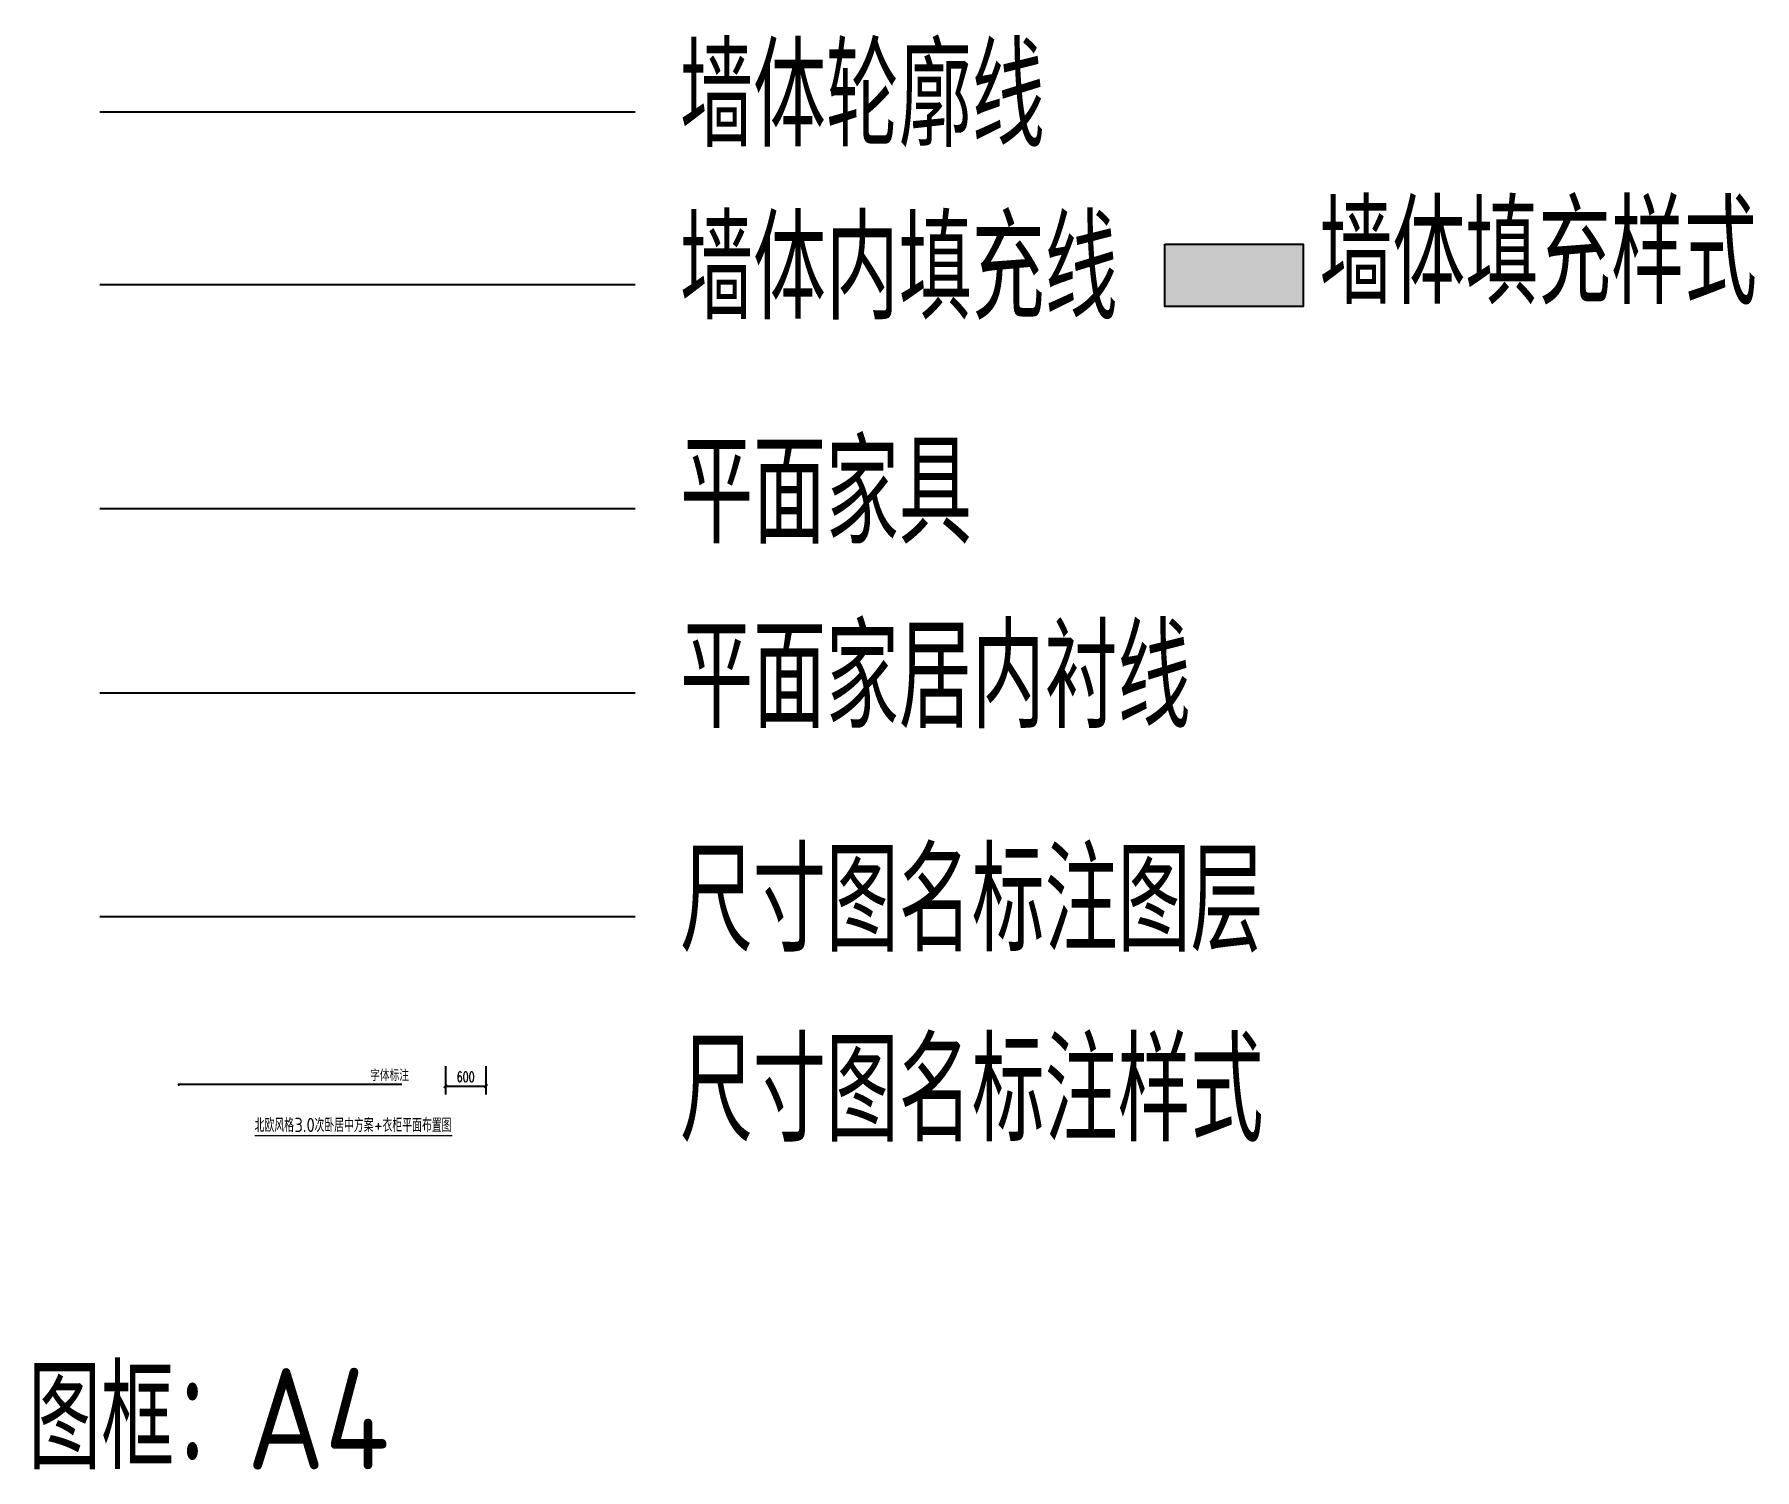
# Model space of a CAD drawing. Extents: x 23971 to 232415, y -48119 to 67869.
# Drawn here: x 29069 to 54544, y 29634 to 50886 of the extents above; entities that cross this region are included whole.
import ezdxf

# ---------------------------------------------------------------- set-up
doc = ezdxf.new("R2010")
doc.units = 0
doc.header["$LTSCALE"] = 1000
doc.header["$MEASUREMENT"] = 0
for name, color, linetype in [('DIM_SYMB', 3, 'Continuous'), ('PM-家具', 146, 'Continuous'), ('PUB_DIM', 3, 'Continuous'), ('PUB_TEXT', 7, 'Continuous'), ('WALL', 9, 'Continuous')]:
    doc.layers.add(name, color=color, linetype=linetype)
doc.styles.add('_TCH_DIM', font='SIMPLEX', dxfattribs={"bigfont": 'GBCBIG'})
doc.styles.add('_TCH_DIM_T3', font='SIMPLEX', dxfattribs={"width": 0.705882, "bigfont": 'GBCBIG'})
doc.styles.get("Standard").update_dxf_attribs({"font": 'gbenor.shx', "bigfont": 'gbcbig.shx'})
doc.dimstyles.new('_TCH_ARCH&&50', dxfattribs={"dimtxt": 148.75, "dimasz": 50, "dimexe": 125, "dimexo": 150, "dimgap": 63.125, "dimtad": 1, "dimdec": 0, "dimzin": 0, "dimdsep": 46, "dimtxsty": '_TCH_DIM_T3', "dimblk": 'ARCHTICK', "dimcen": 0.09, "dimclrt": 7, "dimazin": 2, "dimtfac": 1, "dimtdec": 0, "dimtix": 1, "dimtmove": 2, "dimatfit": 3, "dimfxl": 100, "dimtolj": 1, "dimtzin": 0, "dimarcsym": 0})

# ---------------------------------------------------------------- blocks, each defined once
blk = doc.blocks.new('_ArchTick')
at = {"color": 0, "linetype": 'ByBlock', "const_width": 0.4}
blk.add_lwpolyline([(-0.5, -0.5), (0.5, 0.5)], dxfattribs=at)
blk = doc.blocks.new('*D205')
at = {"layer": 'Defpoints', "color": 0, "transparency": 16777216}
for p in [(35156, 35758), (35756, 35758), (35756, 35311)]:
    blk.add_point(p, dxfattribs=at)
at = {"layer": 'PUB_DIM', "color": 0, "lineweight": -2, "transparency": 16777216}
for p, q in [((35156, 35608), (35156, 35186)), ((35756, 35608), (35756, 35186)), ((35156, 35311), (35756, 35311))]:
    blk.add_line(p, q, dxfattribs=at)
at = {"layer": 'PUB_DIM', "color": 0, "lineweight": -2, "transparency": 16777216, "xscale": 50, "yscale": 50, "zscale": 50, "rotation": 180}
blk.add_blockref('_ArchTick', (35156, 35311), dxfattribs=at)
at = {"layer": 'PUB_DIM', "color": 0, "lineweight": -2, "transparency": 16777216, "xscale": 50, "yscale": 50, "zscale": 50}
blk.add_blockref('_ArchTick', (35756, 35311), dxfattribs=at)
at = {"layer": 'PUB_DIM', "color": 7, "transparency": 16777216, "insert": (35456, 35449), "char_height": 148.8, "attachment_point": 5, "style": '_TCH_DIM_T3'}
blk.add_mtext('\\A1;600', dxfattribs=at)

msp = doc.modelspace()

# ---------------------------------------------------------------- hatches: boundary and pattern name
at = {"layer": 'WALL'}
h = msp.add_hatch(dxfattribs=at)
h.set_pattern_fill('钢筋混凝土', color=251, scale=10, angle=180)
h.set_pattern_definition([(225, (131274.768, 71530.883), (17.6776695, -17.6776695), []), (230, (131274.77, 71530.883), (-71.72602, 6.275213), [7.5, -82.5]), (175, (131274.77, 71530.88), (13.875133, -75.219213), [6, -66]), (280.4514, (131268.79, 71531.406), (-57.85094, -68.943954), [6.37402, -70.11421]), (226.1842, (131274.77, 71510.88), (-106.724105, 16.5519), [11.25, -123.75]), (276.6356, (131265.87, 71512.26), (-93.46627, -97.41179), [9.56103, -105.1713]), (171.1842, (131274.77, 71510.88), (-93.4662, -97.41186), [9, -99]), (201, (131264.77, 71515.883), (-59.690705, 40.26189), [7.5, -82.5]), (146, (131264.77, 71515.88), (-24.331533, -72.515005), [6, -66]), (251.4514, (131259.79, 71519.24), (-84.022263, -32.25305), [6.37402, -70.11421]), (217.5, (131274.768, 71530.883), (-1.2159855, -33.2893854), [0, -65.2, 0, -67, 0, -66.25]), (187.5, (131274.768, 71530.883), (-26.306954, -39.441171), [0, -38.2, 0, -63.7, 0, -25.25]), (147.5, (131297.068, 71530.883), (-53.382244, 2.255487), [0, -25, 0, -78, 0, -103.5]), (137.5, (131307.07, 71530.883), (-58.318617, -10.010498), [0, -32.5, 0, -51.8, 0, -73.5])])
h.paths.add_polyline_path([(45811.8, 46855.1), (47859.1, 46855.1), (47859.1, 47779.9), (45811.8, 47779.9)])

# ---------------------------------------------------------------- linework, layer by layer
msp.add_lwpolyline([(45811.8, 47779.9), (47859.1, 47779.9), (47859.1, 46855.1), (45811.8, 46855.1)], close=True)
at = {"layer": 'DIM_SYMB', "const_width": 20}
msp.add_lwpolyline([(31218.5, 35335.6, 1), (31198.5, 35335.6, 1)], format="xyb", close=True, dxfattribs=at)
at = {"layer": 'DIM_SYMB'}
msp.add_lwpolyline([(34511, 35335.6), (33920.3, 35335.6), (31208.5, 35335.6)], dxfattribs=at)
at = {"layer": 'DIM_SYMB', "const_width": 21}
msp.add_lwpolyline([(32330.1, 34577.2), (35260.7, 34577.2)], dxfattribs=at)
at = {"layer": 'PM-家具'}
msp.add_line((30040.5, 43865.4), (37967.1, 43865.4), dxfattribs=at)
at = {"layer": 'PM-家具', "color": 251}
msp.add_line((30040.5, 41135), (37967.1, 41135), dxfattribs=at)
at = {"layer": 'PUB_DIM'}
msp.add_line((30040.5, 37824.5), (37967.1, 37824.5), dxfattribs=at)
at = {"layer": 'WALL'}
msp.add_line((30040.5, 49738.8), (37967.1, 49738.8), dxfattribs=at)
at = {"layer": 'WALL', "color": 251}
msp.add_line((30040.5, 47184.9), (37967.1, 47184.9), dxfattribs=at)

# ---------------------------------------------------------------- texts
at = {"char_height": 1500, "attachment_point": 1}
for s, insert in [('墙体轮廓线', (38631.2, 50719.3)), ('墙体填充样式', (48100, 48389.7)), ('墙体内填充线', (38631.2, 48165.4)), ('平面家具', (38631.2, 44845.9)), ('平面家居内衬线', (38631.2, 42115.5)), ('尺寸图名标注图层', (38631.2, 38805)), ('尺寸图名标注样式', (38631.2, 35992.1)), ('图框：A4', (28978.4, 31136.8))]:
    msp.add_mtext_dynamic_manual_height_columns(s, width=37919.75, gutter_width=1750, heights=[0], dxfattribs=dict(at, insert=insert))
at = {"layer": 'PUB_TEXT', "style": '_TCH_DIM'}
msp.add_text('字体标注', height=168.79, dxfattribs=at).set_placement((34041.9, 35388.1))
at = {"layer": 'PUB_TEXT'}
for s, height, p in [('北欧风格', 202.55, (32330.1, 34632.6)), ('3.0', 210, (32919.9, 34632.6)), ('次卧居中方案', 202.55, (33217.4, 34632.6)), ('+', 210, (34102.1, 34632.6)), ('衣柜平面布置图', 202.55, (34224.6, 34632.6))]:
    msp.add_text(s, height=height, dxfattribs=at).set_placement(p)

# ---------------------------------------------------------------- dimensions: what is measured, and where the dimension line sits
at = {"layer": 'PUB_DIM'}
dim = msp.add_aligned_dim(p1=(35155.8, 35758.1), p2=(35755.8, 35758.1), distance=-446.9, dimstyle='_TCH_ARCH&&50', dxfattribs=at)
dim.commit()
dim.dimension.update_dxf_attribs({"geometry": '*D205', "text_midpoint": (35455.8, 35448.7)})

doc.saveas('drawing.dxf')
